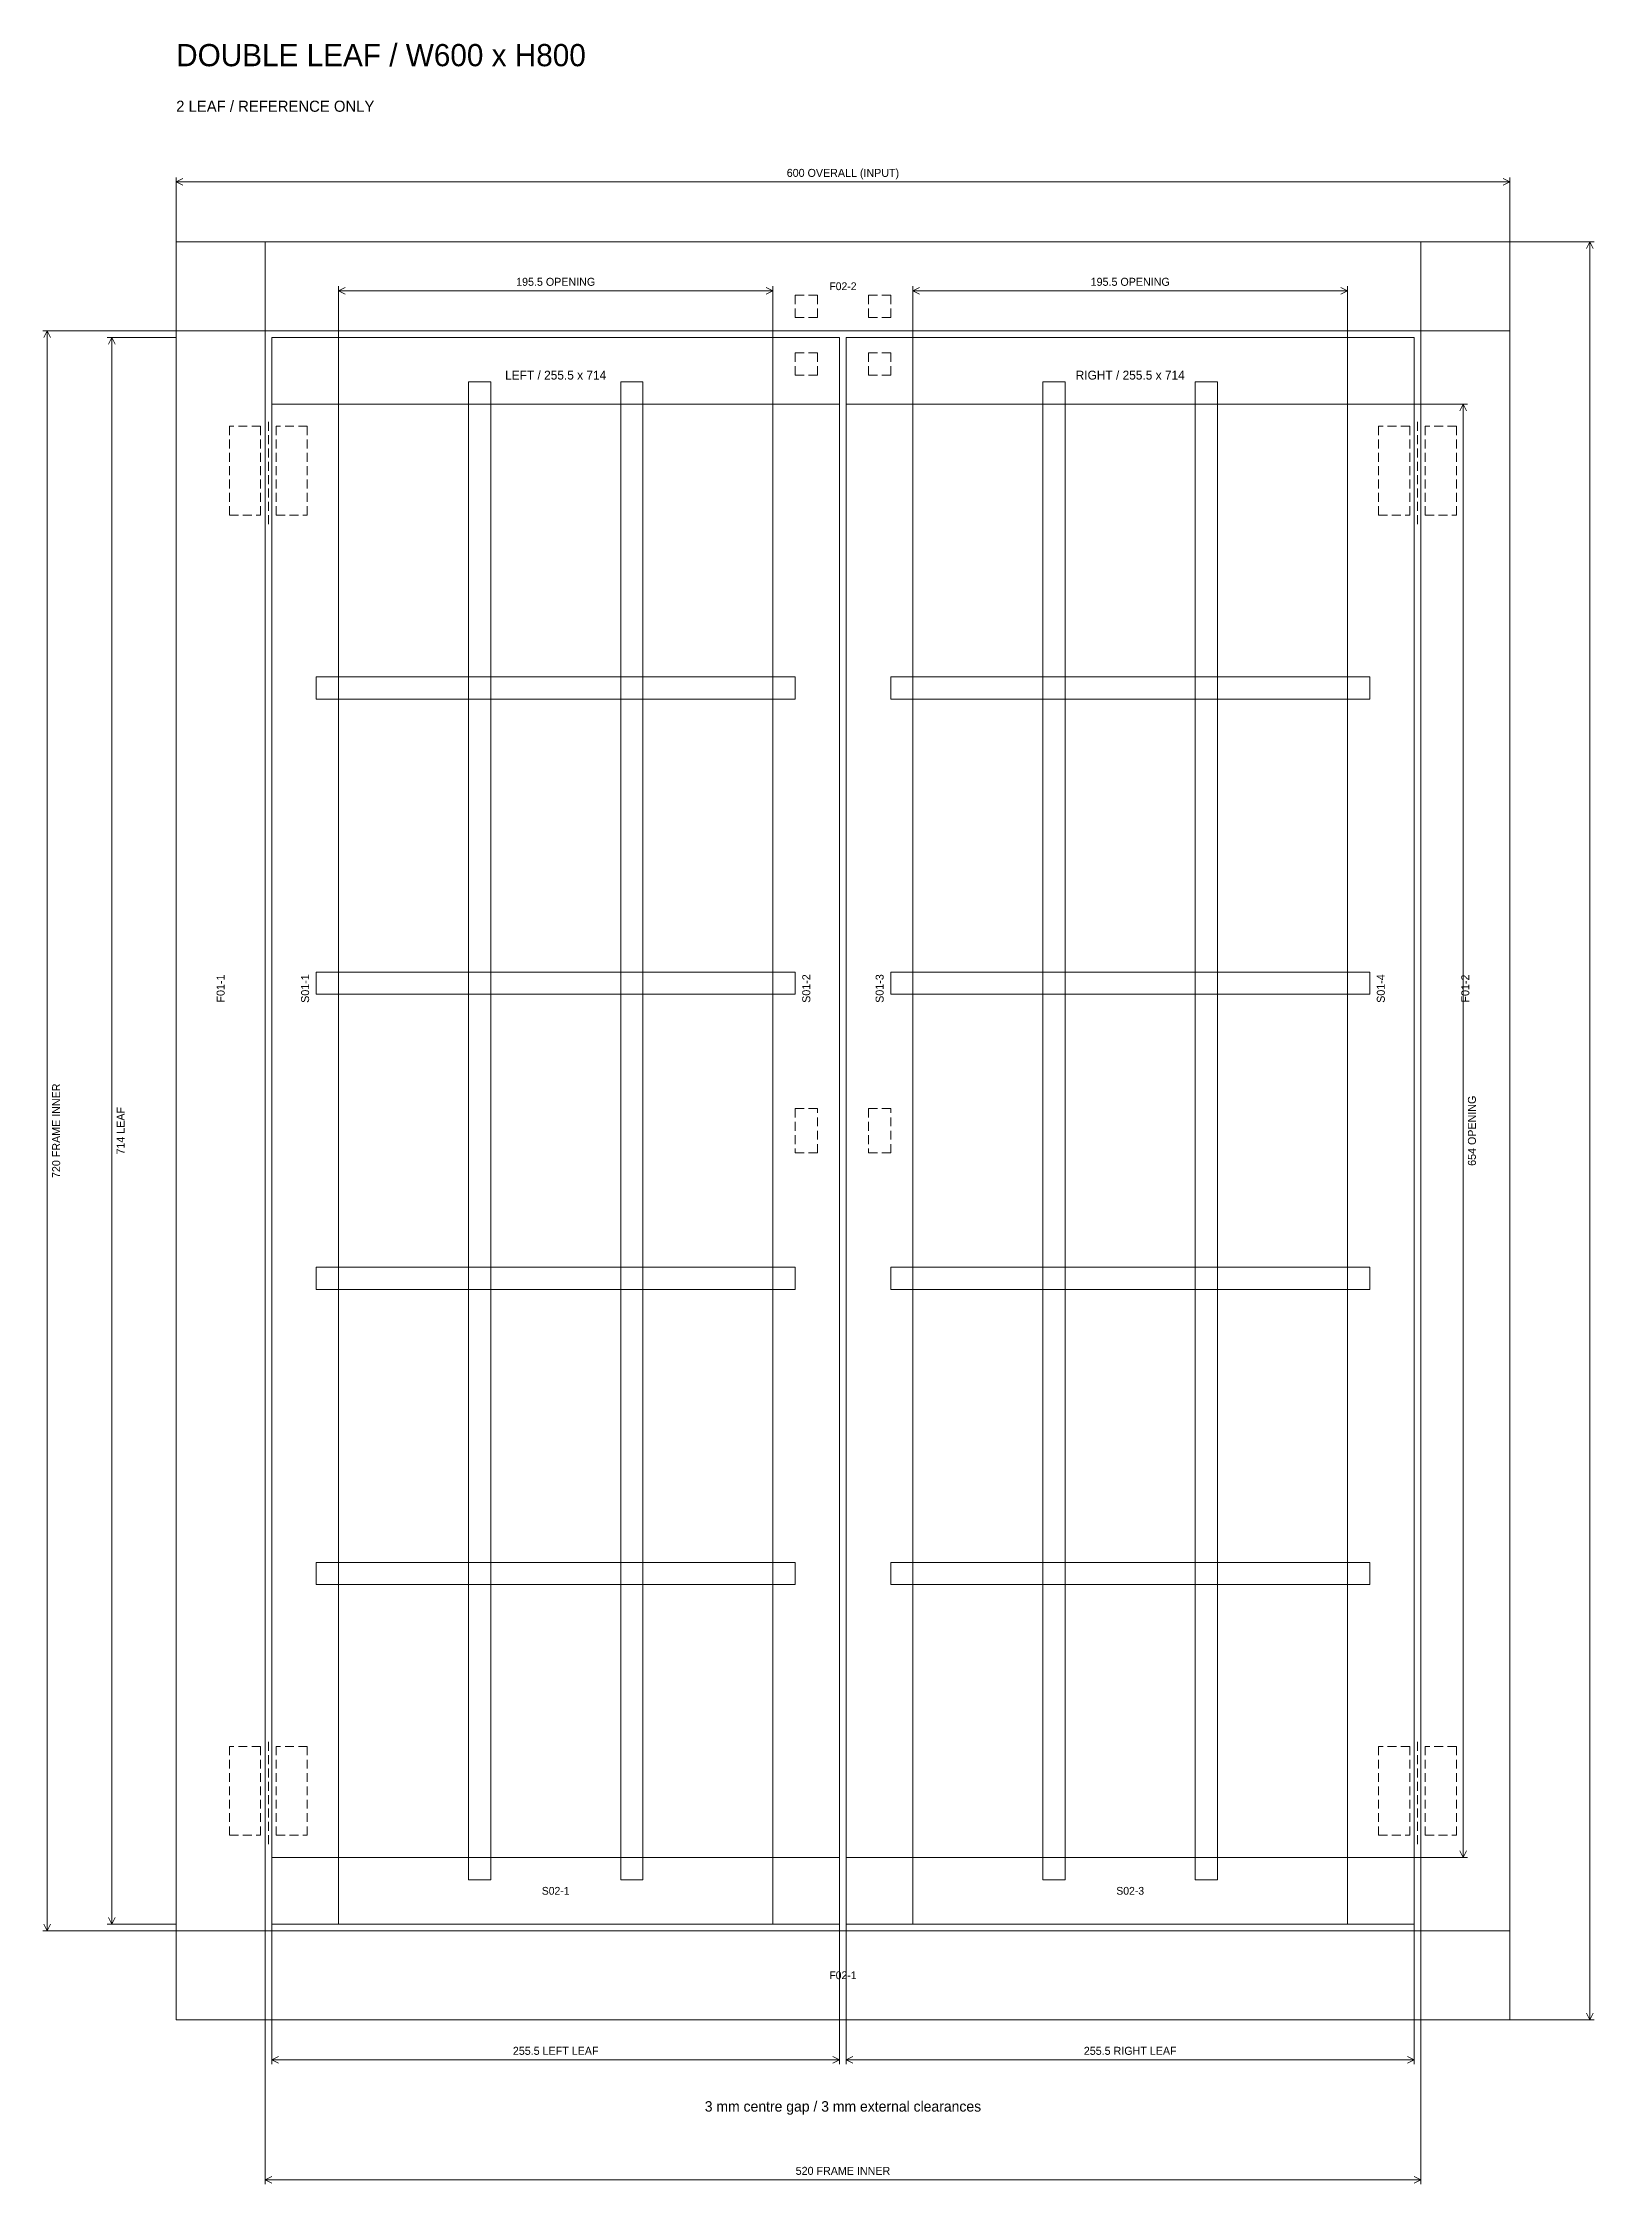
# Model space of a CAD drawing. Header units: millimetres. Extents: x -29 to 2620, y -456 to 990.
# Drawn here: x 1290 to 1988, y 26 to 990 of the extents above; entities that cross this region are included whole.
import ezdxf
from ezdxf.enums import TextEntityAlignment as Align

# ---------------------------------------------------------------- set-up
doc = ezdxf.new("R2010")
doc.units = ezdxf.units.MM
doc.linetypes.add('REF_DASH', pattern=[6, 4, -2])
for name, color, linetype, lineweight in [('ASSEMBLY_REFERENCE', 8, 'Continuous', 18), ('DIMENSIONS', 3, 'Continuous', 18), ('HINGE_REF', 4, 'REF_DASH', 18), ('LATCH_REF', 4, 'REF_DASH', 18), ('NOTES', 7, 'Continuous', 18)]:
    doc.layers.add(name, color=color, linetype=linetype, lineweight=lineweight)

msp = doc.modelspace()

# ---------------------------------------------------------------- linework, layer by layer
at = {"layer": 'ASSEMBLY_REFERENCE'}
for points in [[(1350, 100), (1390, 100), (1390, 900), (1350, 900)], [(1950, 900), (1950, 860), (1350, 860), (1350, 900)], [(1950, 900), (1910, 900), (1910, 100), (1950, 100)], [(1393, 143), (1423, 143), (1423, 857), (1393, 857)], [(1648.5, 857), (1648.5, 827), (1393, 827), (1393, 857)], [(1648.5, 857), (1618.5, 857), (1618.5, 143), (1648.5, 143)], [(1651.5, 143), (1681.5, 143), (1681.5, 857), (1651.5, 857)], [(1907, 857), (1907, 827), (1651.5, 827), (1651.5, 857)], [(1907, 857), (1877, 857), (1877, 143), (1907, 143)], [(1491.5, 837), (1481.5, 837), (1481.5, 163), (1491.5, 163)], [(1560, 837), (1550, 837), (1550, 163), (1560, 163)], [(1750, 837), (1740, 837), (1740, 163), (1750, 163)], [(1818.5, 837), (1808.5, 837), (1808.5, 163), (1818.5, 163)], [(1628.5, 704.2), (1628.5, 694.2), (1413, 694.2), (1413, 704.2)], [(1887, 704.2), (1887, 694.2), (1671.5, 694.2), (1671.5, 704.2)], [(1628.5, 571.4), (1628.5, 561.4), (1413, 561.4), (1413, 571.4)], [(1887, 571.4), (1887, 561.4), (1671.5, 561.4), (1671.5, 571.4)], [(1628.5, 438.6), (1628.5, 428.6), (1413, 428.6), (1413, 438.6)], [(1887, 438.6), (1887, 428.6), (1671.5, 428.6), (1671.5, 438.6)], [(1628.5, 305.8), (1628.5, 295.8), (1413, 295.8), (1413, 305.8)], [(1887, 305.8), (1887, 295.8), (1671.5, 295.8), (1671.5, 305.8)], [(1393, 143), (1393, 173), (1648.5, 173), (1648.5, 143)], [(1651.5, 143), (1651.5, 173), (1907, 173), (1907, 143)], [(1350, 100), (1350, 140), (1950, 140), (1950, 100)]]:
    msp.add_lwpolyline(points, close=True, dxfattribs=at)
at = {"layer": 'ASSEMBLY_REFERENCE', "linetype": 'REF_DASH'}
for points in [[(1423, 173), (1618.5, 173), (1618.5, 827), (1423, 827)], [(1681.5, 173), (1877, 173), (1877, 827), (1681.5, 827)]]:
    msp.add_lwpolyline(points, close=True, dxfattribs=at)
at = {"layer": 'DIMENSIONS'}
for p, q in [((1350, 900), (1350, 929)), ((1350, 927), (1353, 928.5)), ((1350, 927), (1950, 927)), ((1350, 927), (1353, 925.5)), ((1950, 927), (1947, 928.5)), ((1950, 927), (1947, 925.5)), ((1950, 900), (1950, 929)), ((1950, 900), (1988, 900)), ((1986, 900), (1984.5, 897)), ((1986, 100), (1986, 900)), ((1986, 900), (1987.5, 897)), ((1423, 827), (1423, 880)), ((1423, 878), (1426, 879.5)), ((1423, 878), (1618.5, 878)), ((1423, 878), (1426, 876.5)), ((1618.5, 878), (1615.5, 879.5)), ((1618.5, 878), (1615.5, 876.5)), ((1618.5, 827), (1618.5, 880)), ((1681.5, 827), (1681.5, 880)), ((1681.5, 878), (1684.5, 879.5)), ((1681.5, 878), (1877, 878)), ((1681.5, 878), (1684.5, 876.5)), ((1877, 878), (1874, 879.5)), ((1877, 878), (1874, 876.5)), ((1877, 827), (1877, 880)), ((1390, 860), (1290, 860)), ((1292, 860), (1290.5, 857)), ((1292, 140), (1292, 860)), ((1292, 860), (1293.5, 857)), ((1350, 857), (1319, 857)), ((1321, 857), (1319.5, 854)), ((1321, 143), (1321, 857)), ((1321, 857), (1322.5, 854)), ((1877, 827), (1931, 827)), ((1929, 827), (1927.5, 824)), ((1929, 173), (1929, 827)), ((1929, 827), (1930.5, 824)), ((1929, 173), (1927.5, 176)), ((1929, 173), (1930.5, 176)), ((1877, 173), (1931, 173)), ((1321, 143), (1319.5, 146)), ((1321, 143), (1322.5, 146)), ((1390, 140), (1290, 140)), ((1292, 140), (1290.5, 143)), ((1292, 140), (1293.5, 143)), ((1350, 143), (1319, 143)), ((1390, 140), (1390, 26)), ((1393, 143), (1393, 80)), ((1648.5, 143), (1648.5, 80)), ((1651.5, 143), (1651.5, 80)), ((1907, 143), (1907, 80)), ((1910, 140), (1910, 26)), ((1950, 100), (1988, 100)), ((1986, 100), (1984.5, 103)), ((1986, 100), (1987.5, 103)), ((1393, 82), (1396, 83.5)), ((1393, 82), (1648.5, 82)), ((1393, 82), (1396, 80.5)), ((1648.5, 82), (1645.5, 83.5)), ((1648.5, 82), (1645.5, 80.5)), ((1651.5, 82), (1654.5, 83.5)), ((1651.5, 82), (1907, 82)), ((1651.5, 82), (1654.5, 80.5)), ((1907, 82), (1904, 83.5)), ((1907, 82), (1904, 80.5)), ((1390, 28), (1393, 29.5)), ((1910, 28), (1907, 29.5)), ((1390, 28), (1910, 28)), ((1390, 28), (1393, 26.5)), ((1910, 28), (1907, 26.5))]:
    msp.add_line(p, q, dxfattribs=at)
at = {"layer": 'HINGE_REF'}
for p, q in [((1391.5, 773), (1391.5, 821)), ((1908.5, 773), (1908.5, 821)), ((1391.5, 179), (1391.5, 227)), ((1908.5, 179), (1908.5, 227))]:
    msp.add_line(p, q, dxfattribs=at)
for points in [[(1388, 777), (1388, 817), (1374, 817), (1374, 777)], [(1409, 777), (1409, 817), (1395, 817), (1395, 777)], [(1905, 777), (1905, 817), (1891, 817), (1891, 777)], [(1926, 777), (1926, 817), (1912, 817), (1912, 777)], [(1388, 183), (1388, 223), (1374, 223), (1374, 183)], [(1409, 183), (1409, 223), (1395, 223), (1395, 183)], [(1905, 183), (1905, 223), (1891, 223), (1891, 183)], [(1926, 183), (1926, 223), (1912, 223), (1912, 183)]]:
    msp.add_lwpolyline(points, close=True, dxfattribs=at)
at = {"layer": 'LATCH_REF'}
for points in [[(1638.5, 866), (1638.5, 876), (1628.5, 876), (1628.5, 866)], [(1671.5, 866), (1671.5, 876), (1661.5, 876), (1661.5, 866)], [(1638.5, 840), (1638.5, 850), (1628.5, 850), (1628.5, 840)], [(1671.5, 840), (1671.5, 850), (1661.5, 850), (1661.5, 840)], [(1638.5, 490), (1638.5, 510), (1628.5, 510), (1628.5, 490)], [(1671.5, 490), (1671.5, 510), (1661.5, 510), (1661.5, 490)]]:
    msp.add_lwpolyline(points, close=True, dxfattribs=at)

# ---------------------------------------------------------------- texts
at = {"layer": 'ASSEMBLY_REFERENCE'}
for s, height, p in [('F02-2', 3.5, (1650, 880)), ('LEFT / 255.5 x 714', 4, (1520.75, 840)), ('RIGHT / 255.5 x 714', 4, (1779.25, 840)), ('S02-1', 3.5, (1520.75, 158)), ('S02-3', 3.5, (1779.25, 158)), ('F02-1', 3.5, (1650, 120))]:
    msp.add_text(s, height=height, dxfattribs=at).set_placement(p, align=Align.MIDDLE_CENTER)
for s, p in [('F01-1', (1370, 564)), ('S01-1', (1408, 564)), ('S01-2', (1633.5, 564)), ('S01-3', (1666.5, 564)), ('S01-4', (1892, 564)), ('F01-2', (1930, 564))]:
    msp.add_text(s, height=3.6, rotation=90, dxfattribs=at).set_placement(p, align=Align.MIDDLE_CENTER)
at = {"layer": 'DIMENSIONS'}
for s, p in [('600 OVERALL (INPUT)', (1650, 931)), ('195.5 OPENING', (1520.75, 882)), ('195.5 OPENING', (1779.25, 882)), ('255.5 LEFT LEAF', (1520.75, 86)), ('255.5 RIGHT LEAF', (1779.25, 86)), ('520 FRAME INNER', (1650, 32))]:
    msp.add_text(s, height=3.6, dxfattribs=at).set_placement(p, align=Align.MIDDLE_CENTER)
for s, p in [('720 FRAME INNER', (1296, 500)), ('654 OPENING', (1933, 500)), ('714 LEAF', (1325, 500))]:
    msp.add_text(s, height=3.6, rotation=90, dxfattribs=at).set_placement(p, align=Align.MIDDLE_CENTER)
at = {"layer": 'NOTES'}
for s, height, p in [('DOUBLE LEAF / W600 x H800', 10, (1350, 984)), ('2 LEAF / REFERENCE ONLY', 5, (1350, 961))]:
    msp.add_text(s, height=height, dxfattribs=at).set_placement(p, align=Align.MIDDLE_LEFT)
msp.add_text('3 mm centre gap / 3 mm external clearances', height=4.7, dxfattribs=at).set_placement((1650, 61), align=Align.MIDDLE_CENTER)

doc.saveas('drawing.dxf')
